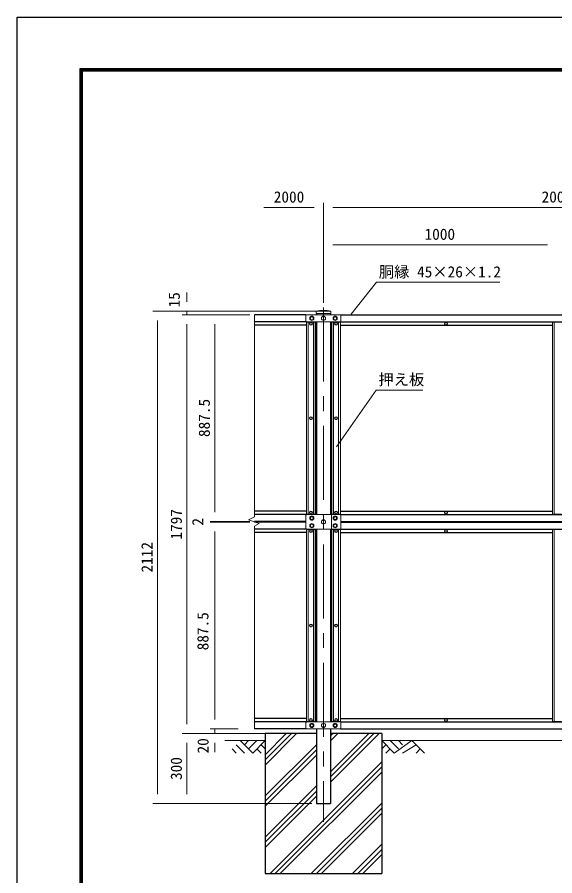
# Model space of a CAD drawing. Units: millimetres, scale not verified. Extents: x -4200 to 4200, y -2970 to 2970.
# Drawn here: x -4200 to -1896, y -714 to 2970 of the extents above; entities that cross this region are included whole.
import ezdxf
from ezdxf.enums import TextEntityAlignment as Align

# ---------------------------------------------------------------- set-up
doc = ezdxf.new("R2010")
doc.units = ezdxf.units.MM
doc.header["$LTSCALE"] = 10
doc.linetypes.add('USER1', pattern=[50.8, 31.75, -6.35, 6.35, -6.35])
for name, color, linetype, lineweight in [('0-0_D-TTL', 7, 'Continuous', 25), ('0-2_D-STR1', 1, 'Continuous', 25), ('0-3_D-STR3', 3, 'Continuous', 13), ('0-4_D-BMK', 2, 'USER1', 13), ('0-5_D-STR-DIM', 7, 'Continuous', 13), ('0-8_D-STR-TXT', 7, 'Continuous', 13), ('0-B_D-STR4', 7, 'Continuous', 25), ('0-C_D-DCR-HCH', 7, 'Continuous', 13)]:
    doc.layers.add(name, color=color, linetype=linetype, lineweight=lineweight)
doc.styles.add('ＭＳ ゴシック', font='')
doc.styles.get('ＭＳ ゴシック').set_extended_font_data('MS Gothic')

msp = doc.modelspace()

# ---------------------------------------------------------------- linework, layer by layer
at = {"layer": '0-0_D-TTL', "color": 2}
msp.add_lwpolyline([(-4199.68, 2970), (4200.32, 2970), (4200.32, -2970), (-4199.68, -2970)], close=True, dxfattribs=at)
at = {"layer": '0-0_D-TTL'}
for points in [[(-3929.68, 2750), (3930.32, 2750), (3930.32, -2750), (-3929.68, -2750)], [(-3927.18, 2747.5), (3927.82, 2747.5), (3927.82, -2747.5), (-3927.18, -2747.5)], [(-3924.68, 2745), (3925.32, 2745), (3925.32, -2745), (-3924.68, -2745)], [(-3922.18, 2742.5), (3922.82, 2742.5), (3922.82, -2742.5), (-3922.18, -2742.5)], [(-3919.68, 2740), (3920.32, 2740), (3920.32, -2740), (-3919.68, -2740)]]:
    msp.add_lwpolyline(points, close=True, dxfattribs=at)
at = {"layer": '0-2_D-STR1'}
for p, q in [((-2917.19, 1698.51), (-2917.19, 1693.3)), ((-2856.69, 1698.51), (-2856.69, 1693.3)), ((-2961.94, 1693.3), (-3182.76, 1693.3)), ((-2959.94, 1663.3), (-3182.76, 1663.3)), ((-2959.94, 1663.3), (-3182.76, 1663.3)), ((-2921.94, 1663.3), (-2921.94, 835.8)), ((-2917.19, 1663.3), (-2917.19, 835.8)), ((-2856.69, 1663.3), (-2856.69, 835.8)), ((-2851.94, 1663.3), (-2851.94, 835.8)), ((-2813.94, 1693.3), (-959.94, 1693.3)), ((-2813.94, 1663.3), (-959.94, 1663.3)), ((-2959.94, 1648.3), (-3182.76, 1648.3)), ((-2813.94, 1648.3), (-1905.94, 1648.3)), ((-2959.94, 850.8), (-3182.76, 850.8)), ((-2813.94, 850.8), (-1905.94, 850.8)), ((-2959.94, 835.8), (-3182.76, 835.8)), ((-2959.94, 835.8), (-3182.76, 835.8)), ((-2813.94, 835.8), (-959.94, 835.8)), ((-2961.94, 805.8), (-3182.76, 805.8)), ((-2961.94, 803.8), (-3182.76, 803.8)), ((-2959.94, 773.8), (-3182.76, 773.8)), ((-2959.94, 773.8), (-3182.76, 773.8)), ((-2921.94, 773.8), (-2921.94, -53.7)), ((-2917.19, 773.8), (-2917.19, -53.7)), ((-2856.69, 773.8), (-2856.69, -53.7)), ((-2851.94, 773.8), (-2851.94, -53.7)), ((-2813.94, 773.8), (-959.94, 773.8)), ((-2811.94, 805.8), (-961.94, 805.8)), ((-2811.94, 803.8), (-961.94, 803.8)), ((-2959.94, 758.8), (-3182.76, 758.8)), ((-2813.94, 758.8), (-1905.94, 758.8)), ((-2959.94, -38.7), (-3182.76, -38.7)), ((-2959.94, -53.7), (-3182.76, -53.7)), ((-2959.94, -53.7), (-3182.76, -53.7)), ((-2813.94, -38.7), (-1905.94, -38.7)), ((-2813.94, -53.7), (-959.94, -53.7)), ((-2959.95, -83.7), (-3182.76, -83.7)), ((-2856.69, -83.7), (-2856.69, -403.7)), ((-2813.93, -83.7), (-959.94, -83.7)), ((-2917.19, -403.7), (-2856.69, -403.7))]:
    msp.add_line(p, q, dxfattribs=at)
msp.add_lwpolyline([(-2917.19, -83.7), (-2917.19, -403.7), (-2856.69, -403.7)], dxfattribs=at)
at = {"layer": '0-3_D-STR3'}
for p, q in [((-2918.39, 1698.51), (-2918.39, 1709.38)), ((-2918.39, 1698.51), (-2855.49, 1698.51)), ((-2917.19, 1708.3), (-2856.69, 1708.3)), ((-2855.49, 1698.51), (-2855.49, 1709.38)), ((-2961.94, 1691.3), (-2961.94, 1665.3)), ((-2959.94, 1693.3), (-2813.94, 1693.3)), ((-2959.94, 1663.3), (-2813.94, 1663.3)), ((-2959.94, 1661.05), (-2959.94, 838.05)), ((-2959.94, 1661.05), (-2921.94, 1661.05)), ((-2951.94, 1661.05), (-2951.94, 838.05)), ((-2929.94, 1661.05), (-2929.94, 838.05)), ((-2921.94, 1661.05), (-2921.94, 838.05)), ((-2851.94, 1661.05), (-2813.94, 1661.05)), ((-2851.94, 1661.05), (-2851.94, 838.05)), ((-2843.94, 1661.05), (-2843.94, 838.05)), ((-2821.94, 1661.05), (-2821.94, 838.05)), ((-2813.94, 1661.05), (-2813.94, 838.05)), ((-2811.94, 1691.3), (-2811.94, 1665.3)), ((-1905.94, 1661.05), (-1867.94, 1661.05)), ((-1905.94, 1661.05), (-1905.94, 838.05)), ((-1897.94, 1661.05), (-1897.94, 838.05)), ((-2961.94, 833.8), (-2961.94, 775.8)), ((-2921.94, 838.05), (-2959.94, 838.05)), ((-2959.94, 835.8), (-2813.94, 835.8)), ((-2851.94, 838.05), (-2813.94, 838.05)), ((-2851.94, 773.8), (-2851.94, 835.8)), ((-2811.94, 833.8), (-2811.94, 775.8)), ((-1905.94, 838.05), (-1867.94, 838.05)), ((-2959.94, 773.8), (-2813.94, 773.8)), ((-2959.94, 771.55), (-2959.94, -51.45)), ((-2959.94, 771.55), (-2921.94, 771.55)), ((-2951.94, 771.55), (-2951.94, -51.45)), ((-2929.94, 771.55), (-2929.94, -51.45)), ((-2921.94, 771.55), (-2921.94, -51.45)), ((-2851.94, 771.55), (-2813.94, 771.55)), ((-2851.94, 771.55), (-2851.94, -51.45)), ((-2843.94, 771.55), (-2843.94, -51.45)), ((-2821.94, 771.55), (-2821.94, -51.45)), ((-2813.94, 771.55), (-2813.94, -51.45)), ((-1905.94, 771.55), (-1867.94, 771.55)), ((-1905.94, 771.55), (-1905.94, -51.45)), ((-1897.94, 771.55), (-1897.94, -51.45)), ((-2961.94, -55.7), (-2961.94, -81.7)), ((-2921.94, -51.45), (-2959.94, -51.45)), ((-2959.94, -53.7), (-2813.94, -53.7)), ((-2851.94, -51.45), (-2813.94, -51.45)), ((-2811.94, -55.7), (-2811.94, -81.7)), ((-1905.94, -51.45), (-1867.94, -51.45)), ((-2959.94, -83.7), (-2813.94, -83.7))]:
    msp.add_line(p, q, dxfattribs=at)
for points in [[(-2935.17, 1654.8), (-2938.05, 1659.8), (-2943.83, 1659.8), (-2946.71, 1654.8), (-2943.83, 1649.8), (-2938.05, 1649.8)], [(-2929.44, 1678.3), (-2933.18, 1684.8), (-2940.7, 1684.8), (-2944.44, 1678.3), (-2940.7, 1671.8), (-2933.18, 1671.8)], [(-2829.44, 1678.3), (-2833.18, 1684.8), (-2840.7, 1684.8), (-2844.44, 1678.3), (-2840.7, 1671.8), (-2833.18, 1671.8)], [(-2838.71, 1654.8), (-2835.83, 1659.8), (-2830.05, 1659.8), (-2827.17, 1654.8), (-2830.05, 1649.8), (-2835.83, 1649.8)], [(-2356.17, 1654.8), (-2359.05, 1659.8), (-2364.83, 1659.8), (-2367.71, 1654.8), (-2364.83, 1649.8), (-2359.05, 1649.8)], [(-2946.71, 1249.55), (-2943.83, 1254.55), (-2938.05, 1254.55), (-2935.17, 1249.55), (-2938.05, 1244.55), (-2943.83, 1244.55)], [(-2838.71, 1249.55), (-2835.83, 1254.55), (-2830.05, 1254.55), (-2827.17, 1249.55), (-2830.05, 1244.55), (-2835.83, 1244.55)], [(-2935.17, 844.3), (-2938.05, 849.3), (-2943.83, 849.3), (-2946.71, 844.3), (-2943.83, 839.3), (-2938.05, 839.3)], [(-2838.71, 844.3), (-2835.83, 849.3), (-2830.05, 849.3), (-2827.17, 844.3), (-2830.05, 839.3), (-2835.83, 839.3)], [(-2356.17, 844.3), (-2359.05, 849.3), (-2364.83, 849.3), (-2367.71, 844.3), (-2364.83, 839.3), (-2359.05, 839.3)], [(-2929.44, 820.8), (-2933.18, 827.3), (-2940.7, 827.3), (-2944.44, 820.8), (-2940.7, 814.3), (-2933.18, 814.3)], [(-2844.44, 820.8), (-2840.7, 827.3), (-2833.18, 827.3), (-2829.44, 820.8), (-2833.18, 814.3), (-2840.7, 814.3)], [(-2929.44, 788.8), (-2933.18, 795.3), (-2940.7, 795.3), (-2944.44, 788.8), (-2940.7, 782.3), (-2933.18, 782.3)], [(-2844.44, 788.8), (-2840.7, 795.3), (-2833.18, 795.3), (-2829.44, 788.8), (-2833.18, 782.3), (-2840.7, 782.3)], [(-2935.17, 765.3), (-2938.05, 770.3), (-2943.83, 770.3), (-2946.71, 765.3), (-2943.83, 760.3), (-2938.05, 760.3)], [(-2838.71, 765.3), (-2835.83, 770.3), (-2830.05, 770.3), (-2827.17, 765.3), (-2830.05, 760.3), (-2835.83, 760.3)], [(-2356.17, 765.3), (-2359.05, 770.3), (-2364.83, 770.3), (-2367.71, 765.3), (-2364.83, 760.3), (-2359.05, 760.3)], [(-2935.17, 360.05), (-2938.05, 365.05), (-2943.83, 365.05), (-2946.71, 360.05), (-2943.83, 355.05), (-2938.05, 355.05)], [(-2838.71, 360.05), (-2835.83, 365.05), (-2830.05, 365.05), (-2827.17, 360.05), (-2830.05, 355.05), (-2835.83, 355.05)], [(-2935.17, -45.2), (-2938.05, -40.2), (-2943.83, -40.2), (-2946.71, -45.2), (-2943.83, -50.2), (-2938.05, -50.2)], [(-2929.44, -68.7), (-2933.18, -62.2), (-2940.7, -62.2), (-2944.44, -68.7), (-2940.7, -75.2), (-2933.18, -75.2)], [(-2829.44, -68.7), (-2833.18, -62.2), (-2840.7, -62.2), (-2844.44, -68.7), (-2840.7, -75.2), (-2833.18, -75.2)], [(-2838.71, -45.2), (-2835.83, -40.2), (-2830.05, -40.2), (-2827.17, -45.2), (-2830.05, -50.2), (-2835.83, -50.2)], [(-2356.17, -45.2), (-2359.05, -40.2), (-2364.83, -40.2), (-2367.71, -45.2), (-2364.83, -50.2), (-2359.05, -50.2)]]:
    msp.add_lwpolyline(points, close=True, dxfattribs=at)
for centre, radius in [((-2940.94, 1654.8), 6.25), ((-2936.94, 1678.3), 9), ((-2940.94, 1654.8), 5), ((-2936.94, 1678.3), 6.5), ((-2886.94, 1678.3), 9), ((-2836.94, 1678.3), 9), ((-2836.94, 1678.3), 6.5), ((-2832.94, 1654.8), 6.25), ((-2832.94, 1654.8), 5), ((-2361.94, 1654.8), 6.25), ((-2361.94, 1654.8), 5), ((-2940.94, 1249.55), 6.25), ((-2940.94, 1249.55), 5), ((-2832.94, 1249.55), 6.25), ((-2832.94, 1249.55), 5), ((-2940.94, 844.3), 6.25), ((-2940.94, 844.3), 5), ((-2832.94, 844.3), 6.25), ((-2832.94, 844.3), 5), ((-2361.94, 844.3), 6.25), ((-2361.94, 844.3), 5), ((-2936.94, 820.8), 9), ((-2936.94, 820.8), 6.5), ((-2886.94, 804.8), 9), ((-2836.94, 820.8), 9), ((-2836.94, 820.8), 6.5), ((-2936.94, 788.8), 9), ((-2936.94, 788.8), 6.5), ((-2836.94, 788.8), 9), ((-2836.94, 788.8), 6.5), ((-2940.94, 765.3), 6.25), ((-2940.94, 765.3), 5), ((-2832.94, 765.3), 6.25), ((-2832.94, 765.3), 5), ((-2361.94, 765.3), 6.25), ((-2361.94, 765.3), 5), ((-2940.94, 360.05), 6.25), ((-2940.94, 360.05), 5), ((-2832.94, 360.05), 6.25), ((-2832.94, 360.05), 5), ((-2940.94, -45.2), 6.25), ((-2940.94, -45.2), 5), ((-2936.94, -68.7), 9), ((-2936.94, -68.7), 6.5), ((-2886.94, -68.7), 9), ((-2836.94, -68.7), 9), ((-2836.94, -68.7), 6.5), ((-2832.94, -45.2), 6.25), ((-2832.94, -45.2), 5), ((-2361.94, -45.2), 6.25), ((-2361.94, -45.2), 5)]:
    msp.add_circle(centre, radius, dxfattribs=at)
for centre, radius, start, end in [((-2886.94, 1552.51), 160, 78.66399, 101.33601), ((-2959.94, 1691.3), 2, 90, 180), ((-2959.94, 1665.3), 2, 180, 270), ((-2813.94, 1691.3), 2, 0, 90), ((-2813.94, 1665.3), 2, 270, 0), ((-2959.94, 833.8), 2, 90, 180), ((-2813.94, 833.8), 2, 0, 90), ((-2959.94, 775.8), 2, 180, 270), ((-2813.94, 775.8), 2, 270, 0), ((-2959.94, -55.7), 2, 90, 180), ((-2813.94, -55.7), 2, 0, 90), ((-2959.94, -81.7), 2, 180, 270), ((-2813.94, -81.7), 2, 270, 0)]:
    msp.add_arc(centre, radius, start, end, dxfattribs=at)
at = {"layer": '0-4_D-BMK'}
msp.add_line((-2886.94, 1724.43), (-2886.94, -481.87), dxfattribs=at)
at = {"layer": '0-5_D-STR-DIM'}
for p, q in [((-2886.94, 1744.43), (-2886.94, 2173.62)), ((-2886.94, 1952.82), (-2886.94, 2173.62)), ((-2926.94, 2153.62), (-3142.76, 2153.62)), ((-2846.94, 2153.62), (-926.94, 2153.62)), ((-2886.94, 1744.43), (-2886.94, 2013.62)), ((-2846.94, 1993.62), (-1926.94, 1993.62)), ((-3472.76, 1748.3), (-3472.76, 1788.3)), ((-2906.94, 1708.3), (-3618.43, 1708.3)), ((-2906.94, 1708.3), (-3492.76, 1708.3)), ((-3472.76, 1693.3), (-3472.76, 1708.3)), ((-3598.43, -363.7), (-3598.43, 1668.3)), ((-3202.76, 1693.3), (-3492.76, 1693.3)), ((-3202.76, 1693.3), (-3492.76, 1693.3)), ((-3202.76, 1693.3), (-3372.76, 1693.3)), ((-3182.76, 1693.3), (-3182.76, 826.8)), ((-3472.76, 1653.3), (-3472.76, -63.7)), ((-3472.76, 1653.3), (-3472.76, 1613.3)), ((-3352.76, 845.8), (-3352.76, 1653.3)), ((-3352.76, 845.8), (-3352.76, 885.8)), ((-3202.76, 805.8), (-3372.76, 805.8)), ((-3202.76, 805.8), (-3372.76, 805.8)), ((-3202.76, 803.8), (-3372.76, 803.8)), ((-3202.76, 803.8), (-3372.76, 803.8)), ((-3352.76, 805.8), (-3352.76, 803.8)), ((-3182.76, 786.85), (-3182.76, -83.7)), ((-3352.76, 763.8), (-3352.76, -43.7)), ((-3352.76, 763.8), (-3352.76, 723.8)), ((-3352.76, -43.7), (-3352.76, -3.7)), ((-3106.94, -103.7), (-3492.76, -103.7)), ((-3106.94, -103.7), (-3492.76, -103.7)), ((-3252.76, -83.7), (-3372.76, -83.7)), ((-3252.76, -83.7), (-3372.76, -83.7)), ((-3106.94, -103.7), (-3372.76, -103.7)), ((-3352.76, -83.7), (-3352.76, -103.7)), ((-3472.76, -363.7), (-3472.76, -143.7)), ((-3352.76, -143.7), (-3352.76, -183.7)), ((-2937.19, -403.7), (-3618.43, -403.7)), ((-2987.19, -403.7), (-3492.76, -403.7))]:
    msp.add_line(p, q, dxfattribs=at)
msp.add_lwpolyline([(-3182.76, 786.85), (-3162.72, 798.43), (-3208.44, 813.16), (-3182.76, 826.8)], dxfattribs=at)
at = {"layer": '0-8_D-STR-TXT'}
for points in [[(-2130.91, 1832.49), (-2659.34, 1832.49), (-2767.96, 1695.82)], [(-2460.51, 1370.26), (-2660.86, 1370.26), (-2830.63, 1126.62)]]:
    msp.add_lwpolyline(points, dxfattribs=at)
at = {"layer": '0-B_D-STR4'}
for p, q in [((-3136.94, -103.7), (-3136.94, -703.7)), ((-2917.19, -103.7), (-3136.94, -103.7)), ((-2636.94, -103.7), (-2856.69, -103.7)), ((-2636.94, -103.7), (-2636.94, -703.7)), ((-3136.94, -703.7), (-2636.94, -703.7))]:
    msp.add_line(p, q, dxfattribs=at)
at = {"layer": '0-C_D-DCR-HCH'}
for p, q in [((-3136.94, -238.4), (-3002.24, -103.7)), ((-3136.94, -216.31), (-3024.34, -103.7)), ((-3136.94, -194.21), (-3046.43, -103.7)), ((-2856.69, -134.93), (-2825.46, -103.7)), ((-2856.69, -311.71), (-2648.68, -103.7)), ((-2856.69, -112.83), (-2847.56, -103.7)), ((-2856.69, -289.61), (-2670.78, -103.7)), ((-2856.69, -267.51), (-2692.88, -103.7)), ((-3136.94, -133.7), (-3309.76, -133.7)), ((-3243.36, -133.7), (-3190.15, -186.91)), ((-3225.72, -151.53), (-3207.89, -133.7)), ((-3207.89, -169.18), (-3172.41, -133.7)), ((-3190.15, -186.91), (-3136.94, -133.7)), ((-1136.94, -133.7), (-2636.94, -133.7)), ((-2583.73, -186.91), (-2636.94, -133.7)), ((-2565.99, -169.18), (-2601.47, -133.7)), ((-2507.69, -133.7), (-2583.73, -186.91)), ((-2548.16, -151.53), (-2565.99, -133.7)), ((-2507.69, -133.7), (-2454.48, -186.91)), ((-3278.84, -169.18), (-3261.02, -186.91)), ((-3261.1, -151.44), (-3225.46, -186.91)), ((-3172.41, -169.18), (-3154.6, -186.91)), ((-3154.68, -151.44), (-3136.94, -169.1)), ((-3136.94, -370.99), (-2917.19, -151.24)), ((-3136.94, -393.08), (-2917.19, -173.33)), ((-2619.2, -151.44), (-2636.94, -169.1)), ((-2601.47, -169.18), (-2619.28, -186.91)), ((-2489.96, -151.44), (-2548.42, -186.91)), ((-2472.22, -169.18), (-2490.04, -186.91)), ((-3136.94, -415.18), (-2917.19, -195.43)), ((-3116.1, -703.7), (-2636.94, -224.54)), ((-3094.01, -703.7), (-2636.94, -246.64)), ((-3071.91, -703.7), (-2636.94, -268.73)), ((-3136.94, -547.76), (-2917.19, -328.01)), ((-3136.94, -569.86), (-2917.19, -350.11)), ((-3136.94, -591.96), (-2917.19, -372.21)), ((-2939.33, -703.7), (-2636.94, -401.32)), ((-2917.23, -703.7), (-2636.94, -423.41)), ((-2895.13, -703.7), (-2636.94, -445.51)), ((-2762.55, -703.7), (-2636.94, -578.09)), ((-2740.45, -703.7), (-2636.94, -600.19)), ((-2718.35, -703.7), (-2636.94, -622.29))]:
    msp.add_line(p, q, dxfattribs=at)

# ---------------------------------------------------------------- texts
at = {"layer": '0-5_D-STR-DIM', "style": 'ＭＳ ゴシック'}
for s, p in [('2000', (-3100.1, 2160.36)), ('2000', (-1952.19, 2160.36)), ('1000', (-2453.84, 2000.36))]:
    msp.add_text(s, height=48.09, dxfattribs=at).set_placement(p, align=Align.BOTTOM_LEFT)
for s, p in [('15', (-3488.37, 1724.69)), ('887.5', (-3359.51, 1168.82)), ('1797', (-3479.51, 728.8)), ('2', (-3387.51, 788.82)), ('2112', (-3605.17, 587.57)), ('887.5', (-3365.56, 253.87)), ('20', (-3364.86, -188.75)), ('300', (-3479.51, -302.58))]:
    msp.add_text(s, height=48.09, rotation=90, dxfattribs=at).set_placement(p, align=Align.BOTTOM_LEFT)
at = {"layer": '0-8_D-STR-TXT', "style": 'ＭＳ ゴシック'}
for s, p in [('胴縁 45×26×1.2', (-2649.89, 1839.09)), ('押え板', (-2651.66, 1377.11))]:
    msp.add_text(s, height=48.09, dxfattribs=at).set_placement(p, align=Align.BOTTOM_LEFT)

doc.saveas('drawing.dxf')
